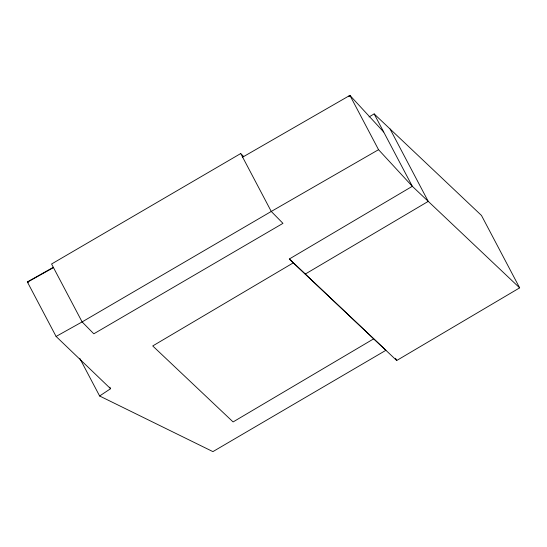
<?xml version="1.0" encoding="UTF-8"?>
<svg xmlns="http://www.w3.org/2000/svg" width="547" height="547" viewBox="0 0 547 547"><rect width="100%" height="100%" fill="white"/><g stroke="black" fill="none" stroke-linecap="round" stroke-linejoin="round"><path stroke-width="0.82" d="M348.836 96.703L349.909 95.383L383.693 132.005M348.562 96.422L349.909 95.383L378.538 149.687L412.322 186.301L519.65 287.859L396.705 360.514L289.322 259.005L412.322 186.301L374.148 113.906L369.027 116.935M79.739 358.285L99.622 395.994L110.583 388.712L109.79 387.201M373.71 338.825L293.336 262.833L152.722 345.943L233.097 421.935L373.71 338.825L385.915 350.299L212.906 451.617L99.622 395.994M305.24 274.081L428.239 201.385L390.066 128.983L374.148 113.906M240.728 153.536L51.575 263.996L82.112 321.916L93.81 333.807L282.963 223.354L271.264 211.457L240.728 153.536L243.654 156.51M349.909 95.383L242.636 157.153M378.538 149.687L271.264 211.457L82.112 321.916L56.095 336.453L27.35 281.937L53.319 267.298M27.466 282.156L53.483 267.613M27.35 281.937L28.369 282.71M390.066 128.983L481.476 215.456L519.65 287.859M289.322 259.005L293.336 262.833M56.095 336.453L110.583 388.712M395.515 358.251L396.705 360.514"/></g></svg>
